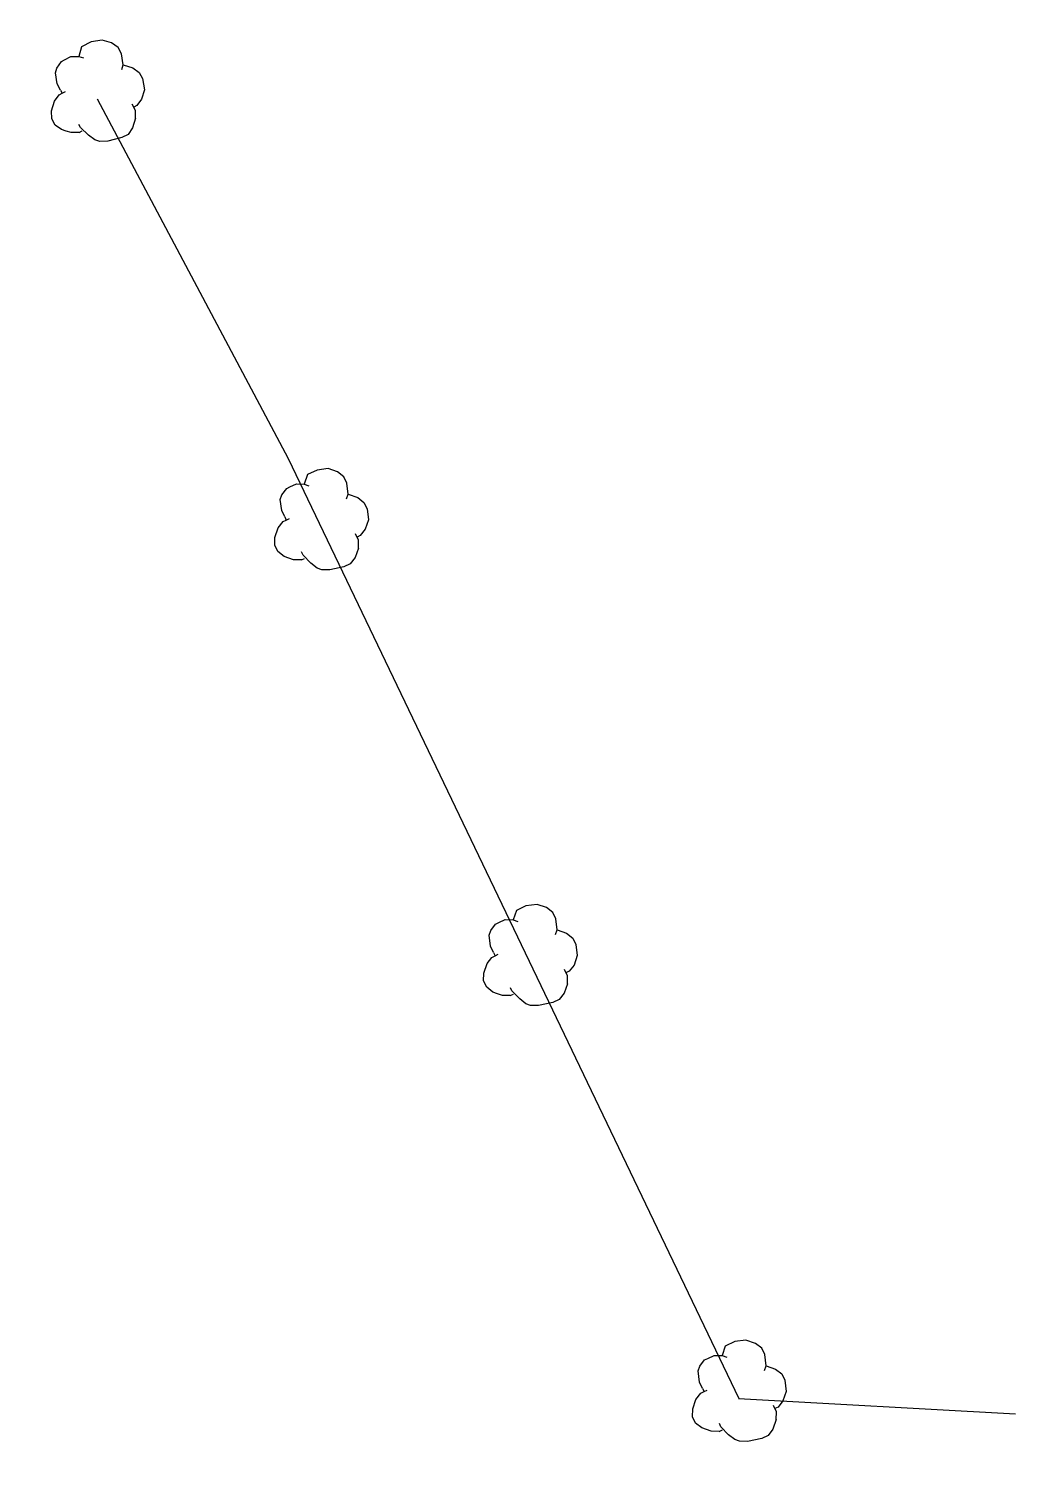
# Model space of a CAD drawing. Header units: millimetres. Extents: x 108000 to 108982, y 127000 to 128000.
# Drawn here: x 108006.02 to 108021.98, y 127496.68 to 127519.84 of the extents above; entities that cross this region are included whole.
import ezdxf

# ---------------------------------------------------------------- set-up
doc = ezdxf.new("R2010")
doc.units = ezdxf.units.MM
doc.layers.get('0').update_dxf_attribs({"linetype": 'CONTINUOUS'})
doc.layers.add('W0300', color=7, linetype='CONTINUOUS')
doc.layers.add('W0302', color=3, linetype='CONTINUOUS')

# ---------------------------------------------------------------- blocks, each defined once
blk = doc.blocks.new('T300')
for p, q in [((-0.286, 0.629), (-0.171, 0.743)), ((-0.171, 0.743), (-0.057, 0.8)), ((-0.057, 0.8), (0.057, 0.8)), ((0.057, 0.8), (0.229, 0.743)), ((0.229, 0.743), (0.343, 0.629)), ((-0.8, 0.514), (-0.857, 0.343)), ((-0.686, 0.629), (-0.8, 0.514)), ((-0.571, 0.686), (-0.686, 0.629)), ((-0.457, 0.686), (-0.571, 0.686)), ((-0.286, 0.629), (-0.457, 0.686)), ((-0.229, 0.571), (-0.286, 0.629)), ((0.343, 0.629), (0.4, 0.514)), ((0.4, 0.514), (0.4, 0.457)), ((-0.857, 0.343), (-0.857, 0.171)), ((0.457, 0.457), (0.343, 0.457)), ((0.571, 0.4), (0.457, 0.457)), ((0.571, 0.4), (0.686, 0.286)), ((0.686, 0.286), (0.743, 0.171)), ((-0.857, 0.171), (-0.743, 0.057)), ((-0.8, -0.057), (-0.743, 0.057)), ((-0.743, 0.057), (-0.686, 0.114)), ((0.743, 0.057), (0.686, -0.171)), ((0.743, 0.171), (0.743, 0.057)), ((-0.8, -0.171), (-0.8, -0.057)), ((-0.8, -0.229), (-0.8, -0.171)), ((-0.743, -0.343), (-0.8, -0.229)), ((0.686, -0.171), (0.629, -0.286)), ((-0.686, -0.4), (-0.743, -0.343)), ((-0.514, -0.457), (-0.686, -0.4)), ((-0.4, -0.457), (-0.514, -0.457)), ((-0.4, -0.457), (-0.343, -0.457)), ((-0.343, -0.457), (-0.343, -0.4)), ((-0.343, -0.514), (-0.343, -0.457)), ((0.286, -0.457), (0.229, -0.457)), ((0.457, -0.4), (0.286, -0.457)), ((0.343, -0.514), (0.343, -0.457)), ((0.571, -0.343), (0.457, -0.4)), ((0.629, -0.286), (0.571, -0.343)), ((-0.286, -0.629), (-0.343, -0.514)), ((-0.171, -0.743), (-0.286, -0.629)), ((0.229, -0.686), (0.171, -0.743)), ((0.286, -0.629), (0.229, -0.686)), ((0.343, -0.514), (0.286, -0.629)), ((-0.057, -0.8), (-0.171, -0.743)), ((0.057, -0.8), (-0.057, -0.8)), ((0.171, -0.743), (0.057, -0.8))]:
    blk.add_line(p, q)

msp = doc.modelspace()

# ---------------------------------------------------------------- linework, layer by layer
at = {"layer": 'W0302', "flags": 128}
for points in [[(108007.127, 127518.706), (108010.216, 127512.888), (108017.503, 127497.696)], [(108017.502, 127497.696), (108021.978, 127497.45)]]:
    msp.add_lwpolyline(points, dxfattribs=at)

# ---------------------------------------------------------------- block references
at = {"layer": 'W0300'}
for p, rotation in [((108007.127, 127518.706), 297.960805517035), ((108010.746, 127511.783), 295.6260248721013), ((108014.124, 127504.74), 295.6260248721013), ((108017.503, 127497.696), 295.6260248721013)]:
    msp.add_blockref('T300', p, dxfattribs=dict(at, rotation=rotation))

doc.saveas('drawing.dxf')
